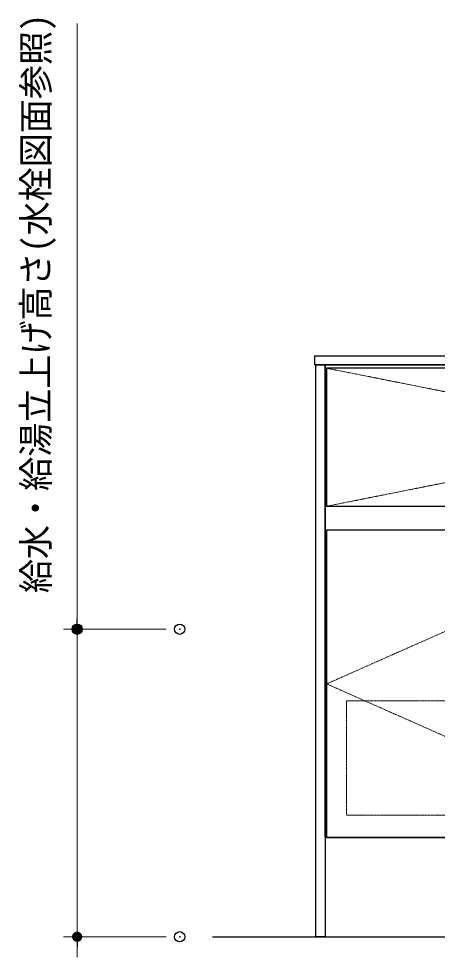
# Model space of a CAD drawing. Units: millimetres, scale not verified. Extents: x -9797 to 9797, y -4555 to 4555.
# Drawn here: x -7907 to -7295, y -1891 to -518 of the extents above; entities that cross this region are included whole.
import ezdxf
from ezdxf.enums import TextEntityAlignment as Align

# ---------------------------------------------------------------- set-up
doc = ezdxf.new("R2010")
doc.units = ezdxf.units.MM
doc.header["$LTSCALE"] = 30
doc.header["$PDMODE"] = 32
doc.header["$PDSIZE"] = 15
doc.linetypes.add('USER1', pattern=[0.375, 0.25, -0.125])
doc.linetypes.add('USER3', pattern=[2, 1.25, -0.25, 0.25, -0.25])
for name, color, linetype, lineweight in [('0-0_KABE', 4, 'Continuous', 25), ('0-1_0', 7, 'Continuous', 25), ('0-2_細線ﾚｲﾔｰ', 91, 'Continuous', 5), ('0-3_寸法ﾚｲﾔｰ', 30, 'Continuous', 13), ('0-4_DEFPOINTS', 7, 'Continuous', 25)]:
    doc.layers.add(name, color=color, linetype=linetype, lineweight=lineweight)
doc.styles.add('ＭＳ ゴシック', font='')
doc.styles.get('ＭＳ ゴシック').set_extended_font_data('MS Gothic')

# ---------------------------------------------------------------- blocks, each defined once
blk = doc.blocks.new('_DOT')
at = {"layer": '0-1_0', "color": 30}
blk.add_line((-15, 0), (-30, 0), dxfattribs=at)
for points in [[(0, 0), (-15, 0), (-14.88, 1.88)], [(0, 0), (-14.88, -1.88), (-15, 0)], [(0, 0), (-14.88, 1.88), (-14.53, 3.73)], [(0, 0), (-14.53, -3.73), (-14.88, -1.88)], [(0, 0), (-14.53, 3.73), (-13.95, 5.52)], [(0, 0), (-13.95, -5.52), (-14.53, -3.73)], [(0, 0), (-13.95, 5.52), (-13.14, 7.23)], [(0, 0), (-13.14, -7.23), (-13.95, -5.52)], [(0, 0), (-13.14, 7.23), (-12.14, 8.82)], [(0, 0), (-12.14, -8.82), (-13.14, -7.23)], [(0, 0), (-12.14, 8.82), (-10.93, 10.27)], [(0, 0), (-10.93, -10.27), (-12.14, -8.82)], [(0, 0), (-10.93, 10.27), (-9.56, 11.56)], [(0, 0), (-9.56, -11.56), (-10.93, -10.27)], [(0, 0), (-9.56, 11.56), (-8.04, 12.66)], [(0, 0), (-8.04, -12.66), (-9.56, -11.56)], [(0, 0), (-8.04, 12.66), (-6.39, 13.57)], [(0, 0), (-6.39, -13.57), (-8.04, -12.66)], [(0, 0), (-6.39, 13.57), (-4.64, 14.27)], [(0, 0), (-4.64, -14.27), (-6.39, -13.57)], [(0, 0), (-4.64, 14.27), (-2.81, 14.73)], [(0, 0), (-2.81, -14.73), (-4.64, -14.27)], [(0, 0), (-2.81, 14.73), (-0.94, 14.97)], [(0, 0), (-0.94, -14.97), (-2.81, -14.73)], [(0, 0), (-0.94, 14.97), (0.94, 14.97)], [(0, 0), (0.94, -14.97), (-0.94, -14.97)], [(0, 0), (0.94, 14.97), (2.81, 14.73)], [(0, 0), (2.81, 14.73), (4.64, 14.27)], [(0, 0), (4.64, 14.27), (6.39, 13.57)], [(0, 0), (6.39, 13.57), (8.04, 12.66)], [(0, 0), (8.04, 12.66), (9.56, 11.56)], [(0, 0), (9.56, 11.56), (10.93, 10.27)], [(0, 0), (10.93, 10.27), (12.14, 8.82)], [(0, 0), (12.14, 8.82), (13.14, 7.23)], [(0, 0), (13.14, 7.23), (13.95, 5.52)], [(0, 0), (13.95, 5.52), (14.53, 3.73)], [(0, 0), (14.53, 3.73), (14.88, 1.88)], [(0, 0), (14.88, 1.88), (15, 0)], [(0, 0), (2.81, -14.73), (0.94, -14.97)], [(0, 0), (4.64, -14.27), (2.81, -14.73)], [(0, 0), (6.39, -13.57), (4.64, -14.27)], [(0, 0), (8.04, -12.66), (6.39, -13.57)], [(0, 0), (9.56, -11.56), (8.04, -12.66)], [(0, 0), (10.93, -10.27), (9.56, -11.56)], [(0, 0), (12.14, -8.82), (10.93, -10.27)], [(0, 0), (13.14, -7.23), (12.14, -8.82)], [(0, 0), (13.95, -5.52), (13.14, -7.23)], [(0, 0), (14.53, -3.73), (13.95, -5.52)], [(0, 0), (14.88, -1.88), (14.53, -3.73)], [(0, 0), (15, 0), (14.88, -1.88)]]:
    blk.add_solid(points, dxfattribs=at)
blk = doc.blocks.new('A$C6604C9E7')
at = {"layer": '0-1_0'}
blk.add_line((60, 0), (30540, 0), dxfattribs=at)
for points in [[(0, 20760), (30600, 20760), (30600, 0), (0, 0)], [(60, 14550), (30540, 14550), (30540, 20610), (60, 20610)], [(30540, 0), (30540, 13500), (60, 13500), (60, 0)]]:
    blk.add_lwpolyline(points, close=True, dxfattribs=at)
at = {"layer": '0-2_細線ﾚｲﾔｰ', "linetype": 'USER3', "lineweight": 9}
for p, q in [((30540, 20610), (60, 14550)), ((60, 20610), (30540, 14550))]:
    blk.add_line(p, q, dxfattribs=at)
blk.add_lwpolyline([(15300, 13500), (30540, 6750), (15300, 0), (60, 6750)], close=True, dxfattribs=at)
at = {"layer": '0-2_細線ﾚｲﾔｰ', "linetype": 'USER1', "lineweight": 9}
for points in [[(21000, 1800), (27990, 1800), (27990, 8250), (21000, 8250)], [(29670, 990), (930, 990), (930, 6000), (29670, 6000)]]:
    blk.add_lwpolyline(points, close=True, dxfattribs=at)
blk.add_lwpolyline([(27690, 1800), (27690, 7860), (21300, 7860), (21300, 1800)], dxfattribs=at)

msp = doc.modelspace()

# ---------------------------------------------------------------- linework, layer by layer
at = {"layer": '0-0_KABE'}
msp.add_line((-7623.56, -1860.93), (-4773.56, -1860.93), dxfattribs=at)
at = {"layer": '0-1_0'}
for points in [[(-4923.56, -1010.93), (-4923.56, -1023.93), (-7473.56, -1023.93), (-7473.56, -1010.93)], [(-7472.56, -1023.93), (-7458.56, -1023.93), (-7458.56, -1860.93), (-7472.56, -1860.93)]]:
    msp.add_lwpolyline(points, close=True, dxfattribs=at)
at = {"layer": '0-3_寸法ﾚｲﾔｰ'}
for p, q in [((-7821.56, -1410.93), (-7821.56, -524.4)), ((-7821.56, -1395.93), (-7821.56, -1380.93)), ((-7691.56, -1410.93), (-7841.56, -1410.93)), ((-7821.56, -1860.93), (-7821.56, -1410.93)), ((-7691.56, -1860.93), (-7841.56, -1860.93)), ((-7821.56, -1875.93), (-7821.56, -1890.93))]:
    msp.add_line(p, q, dxfattribs=at)
at = {"layer": '0-4_DEFPOINTS'}
for p in [(-7821.56, -1410.93), (-7671.56, -1410.93), (-7671.56, -1860.93)]:
    msp.add_point(p, dxfattribs=at)

# ---------------------------------------------------------------- block references
at = {"layer": '0-1_0', "xscale": 0.03333333, "yscale": 0.03333333}
msp.add_blockref('A$C6604C9E7', (-7458.56, -1715.93), dxfattribs=at)
at = {"layer": '0-3_寸法ﾚｲﾔｰ', "xscale": 0.5, "yscale": 0.5}
for p, rotation in [((-7821.56, -1410.93), 270), ((-7821.56, -1860.93), 90)]:
    msp.add_blockref('_DOT', p, dxfattribs=dict(at, rotation=rotation))

# ---------------------------------------------------------------- texts
at = {"layer": '0-3_寸法ﾚｲﾔｰ', "style": 'ＭＳ ゴシック', "width": 0.95}
msp.add_text('給水・給湯立上げ高さ(水栓図面参照)', height=38.48, rotation=90, dxfattribs=at).set_placement((-7851.3, -1358.12), align=Align.BOTTOM_LEFT)

doc.saveas('drawing.dxf')
